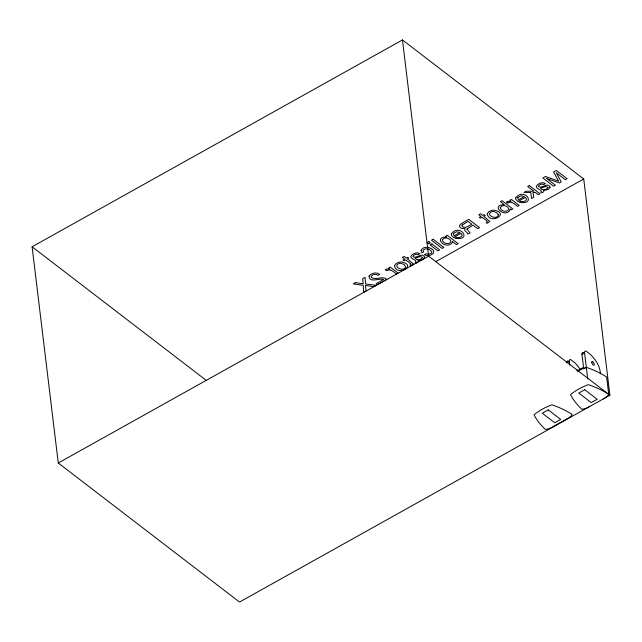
<?xml version="1.0" encoding="UTF-8"?>
<svg xmlns="http://www.w3.org/2000/svg" width="642" height="642" viewBox="0 0 642 642"><rect width="100%" height="100%" fill="white"/><g stroke="black" fill="none" stroke-linecap="round" stroke-linejoin="round"><path stroke-width="0.96" d="M32.1 246.777L402.47 39.94L583.73 178.998L609.9 395.223L239.53 602.06L58.27 463.002L32.1 246.777L206.21 380.345M58.27 463.002L428.631 256.166L609.9 395.223M435.766 261.631L583.73 178.998M580.392 369.367L575.232 363.019L570.561 359.496A4.992 2.095 60.8 0 0 569.318 361.43L566.709 362.882A4.992 2.095 60.8 0 1 567.961 360.948L568.507 361.109M577.631 370.651L583.53 367.352L581.965 354.368L584.565 352.915A4.992 2.095 60.8 0 1 585.817 350.981C593.368 355.973 600.021 364.52 600.455 373.845M583.763 368.765L586.315 367.344A96.725 61.263 -6.9 0 1 606.634 377.014L608.728 394.332A14.028 8.884 -6.9 0 1 603.167 398.939M583.698 352.578L583.209 352.434A4.992 2.095 60.8 0 0 581.965 354.368M584.565 352.915L587.711 378.884M569.318 361.43L569.767 365.137M402.47 39.94L428.631 256.166M589.773 406.418A14.028 8.884 -6.9 0 1 581.949 409.283A96.725 61.263 -6.9 0 1 570.553 394.629A51.336 32.517 -6.9 0 1 588.409 384.654A96.725 61.263 -6.9 0 1 608.728 394.332M577.383 371.333A51.336 32.517 -6.9 0 1 586.315 367.344M576.636 370.153A2.062 0.867 60.8 0 1 578.009 370.667M466.951 229.066L470.161 232.813L467.817 234.113L467.536 233.086L464.728 230.478L465.073 228.664L461.534 228.408L459.8 227.091L459.528 225.559L460.9 223.889L468.796 219.363L479.518 227.589L477.608 228.648L473.01 225.125L466.951 229.066M422.396 257.402L422.372 257.932C420.735 260.106 416.947 260.435 415.077 258.301L420.133 256.543L422.396 257.402M547.883 187.328L547.859 187.849C546.222 190.024 542.434 190.353 540.572 188.218L545.62 186.461L547.883 187.328M394.517 265.724C396.676 277.095 417.685 265.25 401.563 262.008A5.345 3.387 -6.9 0 0 397.992 262.554L395.978 263.661L394.517 265.724M487.27 213.93C489.429 225.302 510.438 213.449 494.316 210.207A5.345 3.387 -6.9 0 0 490.745 210.753L488.731 211.86L487.27 213.93M510.262 209.091C506.915 219.428 488.883 205.263 504.307 204.637L500.423 201.652L502.1 200.713L512.854 208.963L511.265 209.854L510.262 209.091M500.27 207.527C500.487 211.37 507.525 213.008 508.857 209.027C507.999 205.504 502.156 204.236 500.27 207.527M424.643 257.233L422.926 259.537L417.934 260.604L418.359 261.326L417.549 262.418L416.225 262.979L415.254 262.233C418.624 260.572 410.415 259.127 410.784 256.455C412.405 253.558 416.955 251.584 419.948 253.654L418.335 254.553L415.831 254.192L413.576 255.364L412.966 256.535C415.992 259.368 422.316 251.704 424.643 257.233M550.13 187.159L548.412 189.454L543.421 190.522L543.846 191.244L543.036 192.335L541.72 192.897L540.749 192.151C544.111 190.489 535.901 189.053 536.271 186.373C537.892 183.476 542.442 181.501 545.435 183.572L543.822 184.479L541.318 184.11L539.071 185.289L538.453 186.453C541.479 189.286 547.803 181.622 550.13 187.159M405.575 266.655C404.476 272.649 391.957 266.526 398.851 263.565A2.961 1.878 -6.9 0 1 401.282 263.356L404.219 264.656L405.575 266.655M498.328 214.853C497.229 220.856 484.71 214.725 491.612 211.764A2.961 1.878 -6.9 0 1 494.035 211.555L496.972 212.855L498.328 214.853M451.35 233.832L451.462 235.365L453.509 237.484L461.036 233.279L462.208 235.157C461.59 237.444 458.372 238.03 456.39 237.251L454.688 238.198C473.098 241.408 459.905 222.573 451.35 233.832M515.727 197.88L515.839 199.413L517.885 201.532L525.413 197.327L526.584 199.205C525.975 201.492 522.748 202.078 520.766 201.299L519.073 202.246C537.482 205.456 524.281 186.621 515.727 197.88M413.384 264.063L410.776 265.973L409.74 265.178L410.952 264.424L410.776 263.798L405.672 259.89L404.035 260.804L402.959 259.978L404.596 259.063L402.414 257.386L404.163 256.415L406.346 258.092L407.734 257.314L408.81 258.132L407.413 258.911L413.384 264.063M489.758 221.402L487.158 223.32L486.122 222.525L487.334 221.771L487.15 221.145L482.054 217.229L480.409 218.144L479.341 217.325L480.978 216.41L478.796 214.733L480.545 213.762L482.72 215.431L484.116 214.661L485.183 215.479L483.795 216.258L489.758 221.402M421.056 250.42L421.963 252.852L423.64 251.913L423.134 250.605L423.487 249.931C425.967 247.507 430.581 248.952 431.745 252.009A2.672 1.693 -6.9 0 1 431.103 253.365L428.294 254.336L426.063 253.775L424.378 254.705L426.232 255.46A4.446 2.817 -6.9 0 0 429.025 255.548C441.824 252.186 425.036 242.299 421.056 250.42M442.515 239.594L442.37 240.204C443.237 243.743 449.569 245.172 451.029 241.416C450.13 238.078 444.665 236.537 442.515 239.594M452.409 241.561L452.137 242.708C446.254 250.524 432.395 237.083 446.591 237.034L445.556 236.24L447.233 235.301L458.131 243.663L456.406 244.626L452.409 241.561M369.07 276.084C369.134 283.411 379.478 277.809 383.627 279.495L376.124 283.676L377.368 284.631L386.789 279.366C382.231 275.201 375.57 281.003 371.269 277.28L371.18 276.493C372.392 274.094 375.963 273.661 377.961 275.362L379.711 274.383C376.501 271.815 371.421 272.898 369.07 276.084M453.597 233.303L453.364 234.37L454.239 235.694L459.945 232.508L456.719 231.73L453.597 233.303M517.982 197.343L517.741 198.418L518.616 199.742L524.321 196.556L521.095 195.778L517.982 197.343M462.136 225.029L461.911 225.944C464.31 229.788 469.254 225.422 471.798 224.194L468.138 221.386L462.136 225.029M386.773 270.635L385.136 269.752L386.765 268.982L389.975 269.014L388.627 267.979L390.264 267.064L398.08 273.059L396.355 274.03C393.875 271.943 390.248 268.22 386.773 270.635M507.902 202.984L506.265 202.102L507.886 201.331L511.104 201.371L509.756 200.336L511.393 199.421L519.209 205.416L517.484 206.379C515.004 204.292 511.377 200.577 507.902 202.984M355.499 282.632L353.228 283.9L363.179 285.273L363.717 292.254L366.084 290.93L365.475 285.433L373.78 286.637L376.084 285.345L365.547 283.949L365.049 277.304L362.658 278.636L363.163 283.788L355.499 282.632M428.88 241.649L427.123 242.636L428.615 243.775L430.365 242.796L428.88 241.649M433.189 239.241L431.464 240.204L442.186 248.43L443.911 247.467L433.189 239.241M529.313 185.562L527.652 186.493L533.879 191.268L526.127 191.196L523.92 192.423L530.782 192.472L531.52 198.547L533.727 197.311L532.988 192.504L535.436 192.464L538.373 194.719L540.034 193.788L529.313 185.562M545.572 176.486L542.867 177.995L553.589 186.22L555.394 185.209L546.318 178.291L559.375 182.986L561.269 181.935L556.269 172.738L565.265 179.704L567.087 178.685L556.365 170.459L553.629 171.984L558.652 181.196L545.572 176.486M431.817 243.912L430.068 244.891L437.844 250.853L439.601 249.874L431.817 243.912M548.236 409.877L542.281 413.207L554.744 422.765L560.691 419.443L548.236 409.877M584.718 389.718L578.771 393.04L591.234 402.598L597.18 399.276L584.718 389.718M566.677 419.098L553.292 426.577A14.028 8.884 -6.9 0 1 545.459 429.45A96.725 61.263 -6.9 0 1 534.064 414.788A51.336 32.517 -6.9 0 1 551.919 404.821A96.725 61.263 -6.9 0 1 572.239 414.491A14.028 8.884 -6.9 0 1 566.677 419.098M591.828 362.674A2.062 0.867 60.8 0 0 593.97 365.154A2.062 0.867 60.8 0 0 593.256 362.152A2.062 0.867 60.8 0 0 591.828 362.674"/></g></svg>
